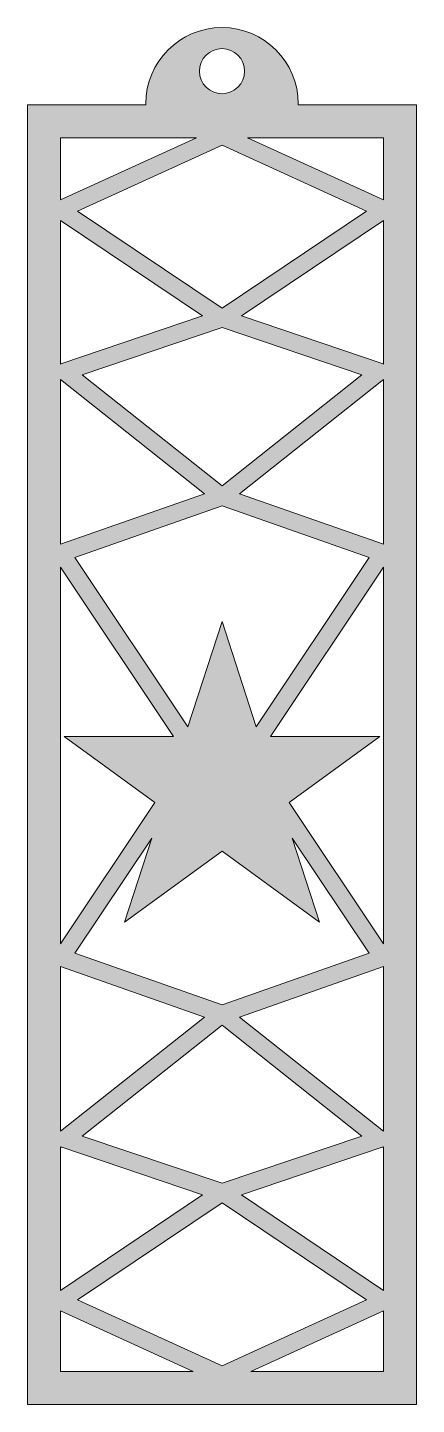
# Model space of a CAD drawing. Extents: x 1262 to 1738, y -1382 to 303.
import ezdxf

# ---------------------------------------------------------------- set-up
doc = ezdxf.new("R2010")
doc.units = 0
doc.header["$MEASUREMENT"] = 0
doc.layers.add('Layer 1', color=7, linetype='Continuous')

msp = doc.modelspace()

# ---------------------------------------------------------------- hatches: boundary and pattern name
at = {"layer": 'Layer 1', "true_color": 0x333644}
h = msp.add_hatch(color=159, dxfattribs=at)
h.dxf.hatch_style = 2
edge = h.paths.add_edge_path()
edge.add_spline(control_points=[(1593.3, 208.1), (1593.3, 208.4), (1593.3, 208.8), (1593.3, 209.2), (1593.3, 260.8), (1551.5, 302.6), (1499.9, 302.6), (1448.3, 302.6), (1406.5, 260.8), (1406.5, 209.2), (1406.5, 208.8), (1406.5, 208.4), (1406.5, 208.1), (1406.5, 208.1), (1261.8, 208.1), (1261.8, 208.1), (1261.8, 208.1), (1261.8, -1382.2), (1261.8, -1382.2), (1261.8, -1382.2), (1738, -1382.2), (1738, -1382.2), (1738, -1382.2), (1738, 208.1), (1738, 208.1), (1738, 208.1), (1593.3, 208.1), (1593.3, 208.1)], knot_values=[0, 0, 0, 0, 1, 1, 1, 2, 2, 2, 3, 3, 3, 4, 4, 4, 5, 5, 5, 6, 6, 6, 7, 7, 7, 8, 8, 8, 9, 9, 9, 9], degree=3, periodic=1)
h.paths.add_polyline_path([(1499.9, -1334.9), (1323, -1254.1), (1499.9, -1135.4), (1676.8, -1254.1)])
h.paths.add_polyline_path([(1499.9, 158.8), (1676.8, 78), (1499.9, -40.7), (1323, 78)])
h.paths.add_polyline_path([(1499.9, -1111.6), (1328.9, -1053.8), (1499.9, -918.1), (1670.9, -1053.8)])
h.paths.add_polyline_path([(1499.9, -64.5), (1670.9, -122.3), (1499.9, -258), (1328.9, -122.3)])
h.paths.add_polyline_path([(1697.7, -818.5), (1582.2, -645.5), (1693.2, -564.8), (1559.3, -564.8), (1697.7, -357.6)])
h.paths.add_polyline_path([(1499.9, -893.4), (1319.7, -830.2), (1413.8, -689.2), (1380.4, -792.1), (1499.9, -705.3), (1619.4, -792.1), (1586, -689.2), (1680.1, -830.2)])
h.paths.add_polyline_path([(1302.1, -357.6), (1440.5, -564.8), (1306.6, -564.8), (1417.6, -645.5), (1302.1, -818.5)])
h.paths.add_polyline_path([(1499.9, -282.7), (1680.1, -345.9), (1541.7, -553.1), (1499.9, -424.3), (1458.1, -553.1), (1319.7, -345.9)])
h.paths.add_polyline_path([(1697.7, -329.6), (1521.5, -267.9), (1697.7, -128.1)])
h.paths.add_polyline_path([(1478.3, -267.9), (1302.1, -329.6), (1302.1, -128.1)])
h.paths.add_polyline_path([(1302.1, -846.5), (1478.3, -908.2), (1302.1, -1048)])
h.paths.add_polyline_path([(1521.5, -908.2), (1697.7, -846.5), (1697.7, -1048)])
edge = h.paths.add_edge_path()
edge.add_spline(control_points=[(1697.7, -109.2), (1697.2, -109), (1696.7, -108.7), (1696.1, -108.5), (1696.1, -108.5), (1523.6, -50.2), (1523.6, -50.2), (1523.6, -50.2), (1697.7, 66.6), (1697.7, 66.6), (1697.7, 66.6), (1697.7, -109.2), (1697.7, -109.2)], knot_values=[0, 0, 0, 0, 1, 1, 1, 2, 2, 2, 3, 3, 3, 4, 4, 4, 4], degree=3, periodic=1)
edge = h.paths.add_edge_path()
edge.add_spline(control_points=[(1476.2, -50.2), (1476.2, -50.2), (1303.7, -108.5), (1303.7, -108.5), (1303.1, -108.7), (1302.6, -109), (1302.1, -109.2), (1302.1, -109.2), (1302.1, 66.6), (1302.1, 66.6), (1302.1, 66.6), (1476.2, -50.2), (1476.2, -50.2)], knot_values=[0, 0, 0, 0, 1, 1, 1, 2, 2, 2, 3, 3, 3, 4, 4, 4, 4], degree=3, periodic=1)
edge = h.paths.add_edge_path()
edge.add_spline(control_points=[(1302.1, -1066.9), (1302.6, -1067.1), (1303.1, -1067.4), (1303.7, -1067.6), (1303.7, -1067.6), (1476.2, -1125.9), (1476.2, -1125.9), (1476.2, -1125.9), (1302.1, -1242.7), (1302.1, -1242.7), (1302.1, -1242.7), (1302.1, -1066.9), (1302.1, -1066.9)], knot_values=[0, 0, 0, 0, 1, 1, 1, 2, 2, 2, 3, 3, 3, 4, 4, 4, 4], degree=3, periodic=1)
edge = h.paths.add_edge_path()
edge.add_spline(control_points=[(1523.6, -1125.9), (1523.6, -1125.9), (1696.1, -1067.6), (1696.1, -1067.6), (1696.7, -1067.4), (1697.2, -1067.1), (1697.7, -1066.9), (1697.7, -1066.9), (1697.7, -1242.7), (1697.7, -1242.7), (1697.7, -1242.7), (1523.6, -1125.9), (1523.6, -1125.9)], knot_values=[0, 0, 0, 0, 1, 1, 1, 2, 2, 2, 3, 3, 3, 4, 4, 4, 4], degree=3, periodic=1)
h.paths.add_polyline_path([(1583.6, 167.8), (1697.7, 167.8), (1697.7, 91.7), (1531, 167.8)])
edge = h.paths.add_edge_path()
edge.add_spline(control_points=[(1499.9, 276.8), (1515.1, 276.8), (1527.5, 264.4), (1527.5, 249.2), (1527.5, 234), (1515.1, 221.6), (1499.9, 221.6), (1484.7, 221.6), (1472.3, 234), (1472.3, 249.2), (1472.3, 264.4), (1484.7, 276.8), (1499.9, 276.8)], knot_values=[0, 0, 0, 0, 1, 1, 1, 2, 2, 2, 3, 3, 3, 4, 4, 4, 4], degree=3, periodic=1)
h.paths.add_polyline_path([(1416.1, 167.8), (1468.8, 167.8), (1302.1, 91.7), (1302.1, 167.8)])
h.paths.add_polyline_path([(1302.1, -1267.8), (1464.6, -1342), (1302.1, -1342)])
h.paths.add_polyline_path([(1535.2, -1342), (1697.7, -1267.8), (1697.7, -1342)])

# ---------------------------------------------------------------- linework, layer by layer
at = {"layer": 'Layer 1', "lineweight": 0}
for points in [[(1416.1, 167.8), (1468.8, 167.8), (1302.1, 91.7), (1302.1, 167.8), (1416.1, 167.8)], [(1499.9, 158.8), (1676.8, 78), (1499.9, -40.7), (1323, 78), (1499.9, 158.8)], [(1583.6, 167.8), (1697.7, 167.8), (1697.7, 91.7), (1531, 167.8), (1583.6, 167.8)], [(1499.9, -64.5), (1670.9, -122.3), (1499.9, -258), (1328.9, -122.3), (1499.9, -64.5)], [(1478.3, -267.9), (1302.1, -329.6), (1302.1, -128.1), (1478.3, -267.9)], [(1697.7, -329.6), (1521.5, -267.9), (1697.7, -128.1), (1697.7, -329.6)], [(1499.9, -282.7), (1680.1, -345.9), (1541.7, -553.1), (1499.9, -424.3), (1458.1, -553.1), (1319.7, -345.9), (1499.9, -282.7)], [(1302.1, -357.6), (1440.5, -564.8), (1306.6, -564.8), (1417.6, -645.5), (1302.1, -818.5), (1302.1, -357.6)], [(1697.7, -818.5), (1582.2, -645.5), (1693.2, -564.8), (1559.3, -564.8), (1697.7, -357.6), (1697.7, -818.5)], [(1499.9, -893.4), (1319.7, -830.2), (1413.8, -689.2), (1380.4, -792.1), (1499.9, -705.3), (1619.4, -792.1), (1586, -689.2), (1680.1, -830.2), (1499.9, -893.4)], [(1302.1, -846.5), (1478.3, -908.2), (1302.1, -1048), (1302.1, -846.5)], [(1521.5, -908.2), (1697.7, -846.5), (1697.7, -1048), (1521.5, -908.2)], [(1499.9, -1111.6), (1328.9, -1053.8), (1499.9, -918.1), (1670.9, -1053.8), (1499.9, -1111.6)], [(1499.9, -1334.9), (1323, -1254.1), (1499.9, -1135.4), (1676.8, -1254.1), (1499.9, -1334.9)], [(1302.1, -1267.8), (1464.6, -1342), (1302.1, -1342), (1302.1, -1267.8)], [(1535.2, -1342), (1697.7, -1267.8), (1697.7, -1342), (1535.2, -1342)]]:
    msp.add_lwpolyline(points, dxfattribs=at)
for points, knots in [([(1593.3, 208.1), (1593.3, 208.4), (1593.3, 208.8), (1593.3, 209.2), (1593.3, 260.8), (1551.5, 302.6), (1499.9, 302.6), (1448.3, 302.6), (1406.5, 260.8), (1406.5, 209.2), (1406.5, 208.8), (1406.5, 208.4), (1406.5, 208.1), (1406.5, 208.1), (1261.8, 208.1), (1261.8, 208.1), (1261.8, 208.1), (1261.8, -1382.2), (1261.8, -1382.2), (1261.8, -1382.2), (1738, -1382.2), (1738, -1382.2), (1738, -1382.2), (1738, 208.1), (1738, 208.1), (1738, 208.1), (1593.3, 208.1), (1593.3, 208.1)], [0, 0, 0, 0, 1, 1, 1, 2, 2, 2, 3, 3, 3, 4, 4, 4, 5, 5, 5, 6, 6, 6, 7, 7, 7, 8, 8, 8, 9, 9, 9, 9]), ([(1499.9, 276.8), (1515.1, 276.8), (1527.5, 264.4), (1527.5, 249.2), (1527.5, 234), (1515.1, 221.6), (1499.9, 221.6), (1484.7, 221.6), (1472.3, 234), (1472.3, 249.2), (1472.3, 264.4), (1484.7, 276.8), (1499.9, 276.8)], [0, 0, 0, 0, 1, 1, 1, 2, 2, 2, 3, 3, 3, 4, 4, 4, 4]), ([(1476.2, -50.2), (1476.2, -50.2), (1303.7, -108.5), (1303.7, -108.5), (1303.1, -108.7), (1302.6, -109), (1302.1, -109.2), (1302.1, -109.2), (1302.1, 66.6), (1302.1, 66.6), (1302.1, 66.6), (1476.2, -50.2), (1476.2, -50.2)], [0, 0, 0, 0, 1, 1, 1, 2, 2, 2, 3, 3, 3, 4, 4, 4, 4]), ([(1697.7, -109.2), (1697.2, -109), (1696.7, -108.7), (1696.1, -108.5), (1696.1, -108.5), (1523.6, -50.2), (1523.6, -50.2), (1523.6, -50.2), (1697.7, 66.6), (1697.7, 66.6), (1697.7, 66.6), (1697.7, -109.2), (1697.7, -109.2)], [0, 0, 0, 0, 1, 1, 1, 2, 2, 2, 3, 3, 3, 4, 4, 4, 4]), ([(1302.1, -1066.9), (1302.6, -1067.1), (1303.1, -1067.4), (1303.7, -1067.6), (1303.7, -1067.6), (1476.2, -1125.9), (1476.2, -1125.9), (1476.2, -1125.9), (1302.1, -1242.7), (1302.1, -1242.7), (1302.1, -1242.7), (1302.1, -1066.9), (1302.1, -1066.9)], [0, 0, 0, 0, 1, 1, 1, 2, 2, 2, 3, 3, 3, 4, 4, 4, 4]), ([(1523.6, -1125.9), (1523.6, -1125.9), (1696.1, -1067.6), (1696.1, -1067.6), (1696.7, -1067.4), (1697.2, -1067.1), (1697.7, -1066.9), (1697.7, -1066.9), (1697.7, -1242.7), (1697.7, -1242.7), (1697.7, -1242.7), (1523.6, -1125.9), (1523.6, -1125.9)], [0, 0, 0, 0, 1, 1, 1, 2, 2, 2, 3, 3, 3, 4, 4, 4, 4])]:
    msp.add_open_spline(points, degree=3, knots=knots, dxfattribs=at)

doc.saveas('drawing.dxf')
